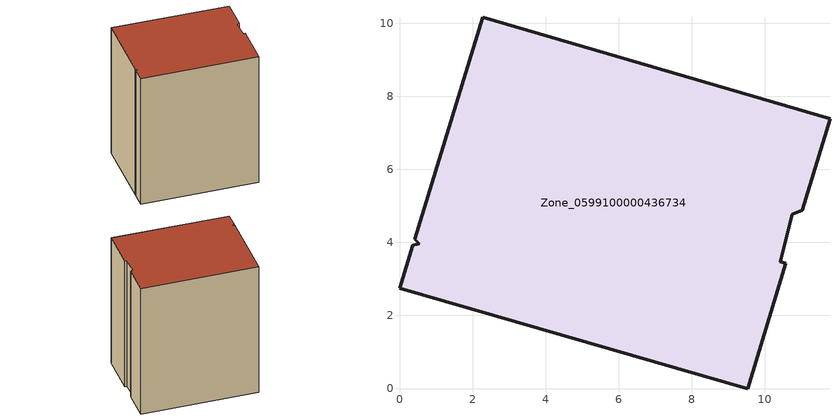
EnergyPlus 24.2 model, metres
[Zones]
Zone_0599100000436734
 floor ground (C_G): 2.28,10.15 11.78,7.38 11.02,4.88 10.76,4.76 10.42,3.48 10.57,3.43 9.53,0 0,2.74 0.36,3.92 0.54,3.97 0.41,4.09 z0
 wall outside (C_F): 10.76,4.76 11.02,4.88 11.78,7.38 2.28,10.15 0.41,4.09 0.54,3.97 0.36,3.92 0,2.74 9.53,0 10.57,3.43 10.42,3.48 10.76,4.76 z0:11.91
 roof outside (C_R): 0.54,3.97 0.36,3.92 0,2.74 9.53,0 10.57,3.43 10.42,3.48 10.76,4.76 11.02,4.88 11.78,7.38 2.28,10.15 0.41,4.09 z11.91
[BUILDING]
Pand.0599100000436734: North Axis=0; Terrain=City; Loads Convergence Tolerance Value=0.04; Temperature Convergence Tolerance Value=0.4; Solar Distribution=FullExterior; Maximum Number of Warmup Days=25; Minimum Number of Warmup Days=1
[Site:Location]
Rotterdam.The.Hague.AP_ZH_NLD Design_Conditions: Latitude=51.96; Longitude=4.45; Time Zone=1; Elevation=-4.5
[SITE:GROUNDTEMPERATURE:BUILDINGSURFACE]
18, 18, 18, 18, 18, 18, 18, 18, 18, 18, 18, 18
[MATERIAL] Thermal Absorptance=0.9; Solar Absorptance=0.7; Visible Absorptance=0.7
Name | Roughness | Thickness | Conductivity | Density | Specific Heat
G.TC.2006-2014 | MediumSmooth | 0.15 | 0.06 | 540 | 1210
F.TC.2006-2014 | Rough | 0.3 | 0.12 | 1920 | 840
R.TC.2006-2014 | MediumRough | 0.2 | 0.08 | 1500 | 1000
[CONSTRUCTION]
C_G: G.TC.2006-2014
C_F: F.TC.2006-2014
C_R: R.TC.2006-2014
[ZONE]
Zone_0599100000436734: Type=1; Multiplier=1; Ceiling Height=Autocalculate; Volume=Autocalculate; Floor Area=autocalculate; Part of Total Floor Area=Yes
[ZONEINFILTRATION:DESIGNFLOWRATE]
Infil_Zone_0599100000436734: Zone or ZoneList or Space or SpaceList=Zone_0599100000436734; Schedule=AlwaysOn; Design Flow Rate Calculation Method=Flow/Area; Flow Rate per Floor Area=0.0015; Constant Term Coefficient=1; Temperature Term Coefficient=0; Velocity Term Coefficient=0; Velocity Squared Term Coefficient=0
[HVACTEMPLATE:ZONE:IDEALLOADSAIRSYSTEM]
Zone_0599100000436734: Maximum Heating Supply Air Temperature=50; Minimum Cooling Supply Air Temperature=13; Maximum Heating Supply Air Humidity Ratio=0.0156; Minimum Cooling Supply Air Humidity Ratio=0.0077; Heating Limit=NoLimit; Cooling Limit=NoLimit; Dehumidification Control Type=ConstantSensibleHeatRatio; Cooling Sensible Heat Ratio=0.7; Dehumidification Setpoint=60; Humidification Control Type=None; Humidification Setpoint=30; Outdoor Air Method=None; Outdoor Air Flow Rate per Person=0.00944; Outdoor Air Flow Rate per Zone Floor Area=0; Outdoor Air Flow Rate per Zone=0; Demand Controlled Ventilation Type=None; Outdoor Air Economizer Type=NoEconomizer; Heat Recovery Type=None; Sensible Heat Recovery Effectiveness=0.7; Latent Heat Recovery Effectiveness=0.65
[ZONECONTROL:THERMOSTAT]
ThermostatControl_Zone_0599100000436734: Zone or ZoneList=Zone_0599100000436734; Control Type Schedule=DualSetpointControlType; Control 1=Thermostat_Zone_0599100000436734; Temperature Difference Between Cutout And Setpoint=0
[THERMOSTATSETPOINT:DUALSETPOINT]
Thermostat_Zone_0599100000436734: Heating Setpoint Temperature Schedule=HeatingSetpoint_Zone_0599100000436734; Cooling Setpoint Temperature Schedule=CoolingSetpoint_Zone_0599100000436734
[SCHEDULE:COMPACT]
HeatingSetpoint_Zone_0599100000436734: Through: 12/31, For: AllDays, Until: 24:00, 21
CoolingSetpoint_Zone_0599100000436734: Through: 12/31, For: AllDays, Until: 24:00, 24
DualSetpointControlType: Through: 12/31, For: AllDays, Until: 24:00, 4
AlwaysOn: Through: 12/31, For: AllDays, Until: 24:00, 1
